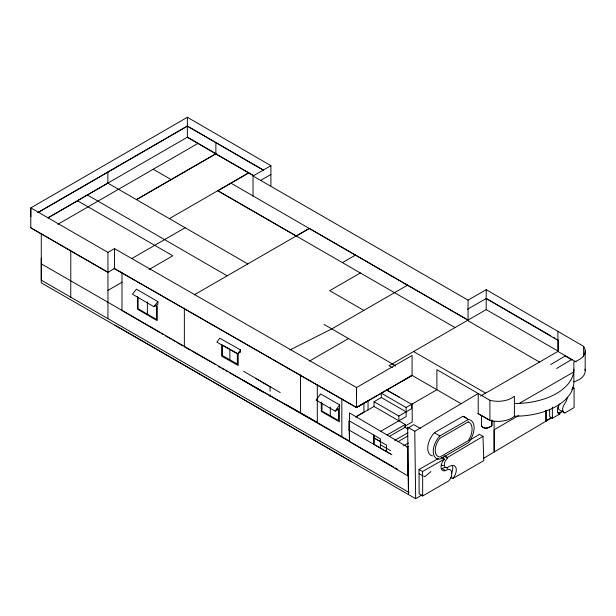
<?xml version="1.0" encoding="UTF-8"?>
<svg xmlns="http://www.w3.org/2000/svg" width="616" height="616" viewBox="0 0 616 616"><rect width="100%" height="100%" fill="white"/><g stroke="black" fill="none" stroke-linecap="round" stroke-linejoin="round"><path stroke-width="0.92" d="M270.909 185.739L270.909 165.666L187.364 117.286L30.8 207.885L30.8 227.812L107.916 272.303L114.468 268.545L114.468 248.618L356.556 387.549L412.073 355.471L412.073 375.544M356.556 396.358L356.556 387.549L356.556 407.623L113.852 268.337M386.802 390.136L399.214 397.158M412.189 403.311L412.189 421.983L404.697 426.31M392.346 367.621L389.019 365.704L486.201 309.602L486.201 289.674L468.06 300.138L253.022 175.991L253.022 196.065M380.565 431.369L406.121 416.616L406.121 407.523L436.89 389.736L436.89 369.662L489.92 400.277L489.92 420.351L477.685 413.428M494.155 451.074L494.178 429.729L518.788 415.507M422.268 494.771L415.654 498.706L414.784 431.262L478.216 393.524L478.224 413.598L489.92 420.351A19.396 11.196 0 0 0 514.391 416.216L514.391 396.142A19.396 11.196 0 0 1 489.92 400.277M545.861 421.221L545.861 410.325M546.169 410.148L546.169 421.044M349.11 430.114L349.187 420.828L380.388 438.838L380.388 448.086L390.505 453.923M380.388 448.086L373.935 444.382L373.974 435.119M450.65 477.369L452.752 478.586A8.971 5.174 -60 0 0 456.271 469.107A8.971 5.174 -60 0 0 451.343 465.665L449.28 466.381A5.775 3.334 -60 0 1 444.429 465.565A5.775 3.334 -60 0 1 447.555 458.15L447.562 457.426L482.983 436.398L479.487 434.372L469.6 440.24M482.983 436.398L483.799 460.645L452.752 478.586M335.15 411.118L339.655 404.905L320.643 393.932L316.139 400.138L335.15 411.118L339.655 408.516L339.655 404.905M237.553 353.869L240.525 349.957L219.82 338.23L216.847 342.142L237.553 353.869L240.525 352.121L240.525 349.957M153.877 306.691L157.896 301.647L136.49 289.173L132.463 294.217L153.877 306.691L157.896 304.389L157.896 301.647M430.915 471.594L424.84 476.661L423.793 476.106M355.748 416.863L363.948 411.912L363.948 402.933L368.045 400.97L368.045 409.94M407.153 428.536L413.752 424.617L420.397 428.451M556.61 368.468L571.502 359.613L565.218 355.994L550.712 364.526M450.388 478.055L452.028 477.069M483.452 458.381L552.652 417.194M558.319 413.813L563.07 410.995M351.405 461.7L114.953 325.14M41.072 210.749L37.915 212.582L187.364 126.095L263.463 170.162M114.468 268.545L356.556 407.476L412.073 375.406L460.907 403.596M356.556 407.623L364.287 402.987M38.277 212.358L187.364 126.095L263.517 170.201M48.017 217.825L107.854 183.121L107.854 171.995M402.672 381.004L412.189 375.337M30.8 216.693L30.8 207.885L107.939 252.391L114.468 248.618M48.133 217.779L77.578 200.778M30.8 227.812L107.939 272.318M57.819 224.316L198.029 143.374M136.413 199.607L215.923 153.707L187.364 137.214L77.416 200.693L172.842 255.779L149.064 269.515M136.49 199.653L215.877 153.823L253.692 175.652M169.385 218.642L248.772 172.811L217.879 190.791L455.055 327.581M253.022 175.991L270.909 165.666M260.337 180.573L270.909 174.474M131.809 258.535L185.147 227.743M70.763 297.174L70.794 250.874M107.939 290.367L122.199 282.136M194.24 294.833L309.301 228.413L468.06 320.074M217.879 190.791L296.296 236.067L309.301 228.413M342.504 262.593L355.509 255.086M360.422 272.942L329.706 290.675L363.848 310.387M407.569 285.146L331.778 328.906L289.967 349.934M309.548 361.038L348.487 338.554M467.436 309.317L486.201 298.483L550.812 335.789M300.585 412.859L300.431 374.867M395.472 365.958L392.269 363.979M356.556 407.476L412.189 375.337M389.404 436.382L405.243 427.235L405.243 424.493L374.043 406.475L374.043 401.709L381.296 397.528L406.121 411.858M355.748 417.04L374.043 406.475M374.043 401.709L398.868 416.039L411.619 408.678L411.619 404.342L386.802 390.013M387.017 435.012L405.243 424.493M394.756 440.363L407.946 432.748M397.99 441.672L407.83 435.989M480.703 395.996L558.273 351.212L558.273 340.094L556.618 339.139M403.557 445.83L408.485 442.989M406.83 447.262L408.47 446.315M432.486 455.886A15.5 8.947 -60 0 1 427.773 446.939A15.5 8.947 -60 0 1 434.357 432.748L462.816 416.339A16.416 9.479 -60 0 1 467.067 418.795M439.863 435.928L468.322 419.519A16.416 9.479 -60 0 1 474.127 427.781A16.416 9.479 -60 0 1 468.322 442.742L439.847 459.182A15.5 8.947 -60 0 1 433.233 451.374A15.5 8.947 -60 0 1 439.863 435.928L434.357 432.748M572.095 359.713L571.502 360.052L571.502 359.613M408.285 472.418L408.277 464.118L408.423 472.387M518.934 403.596L573.65 372.01M571.787 389.443L574.089 388.111L574.089 407.607L564.864 412.936L560.491 410.402A6.907 3.989 -60 0 1 558.219 406.953M545.861 420.782L551.836 417.325M558.319 413.582L562.37 411.242M549.626 409.247L549.657 416.662L552.406 418.249L559.982 413.875A7.053 4.073 -60 0 1 557.388 410.318A7.053 4.073 -60 0 1 559.982 403.765M438.5 458.42L419.011 469.492L419.157 493.947L422.661 495.965L448.91 480.803A7.939 4.582 -60 0 0 451.567 471.656A7.939 4.582 -60 0 0 445.637 470.562A7.831 4.52 -60 0 1 441.325 468.822L441.064 467.629A7.831 4.52 -60 0 1 444.436 459.059L441.633 457.442M419.011 469.492L422.514 471.517L444.436 459.059M223.238 345.499L229.86 349.257L229.86 359.798M230.692 349.726L236.49 353.007M190.19 350.134L184.361 346.831L184.361 308.1M191.861 351.074L215.184 364.287M218.526 366.543L220.197 367.49M221.868 368.437L224.37 369.854M226.041 370.801L227.712 371.748M229.383 372.695L317.302 422.507L317.302 384.43M373.935 437.884L380.388 441.587M486.201 289.674L583.598 346.338L583.598 356.78M553.299 337.221L554.954 338.176M486.201 309.602L558.273 351.212M215.8 153.923L253.692 175.799M576.137 361.962L557.896 351.428L557.896 331.5M467.436 320.435L539.508 362.046M572.634 387.272L574.089 388.111M153.207 169.246L171.186 179.626M557.919 412.682L559.982 413.875M413.567 351.536L485.639 393.147M107.854 183.121L247.801 263.918M324.024 324.432L395.588 365.75M87.341 194.964L227.165 275.806M481.489 425.995L481.473 425.987A14.645 8.447 -60 0 0 488.804 427.504L491.868 425.779L491.868 420.035L491.853 425.772L488.827 427.519A14.645 8.447 -60 0 1 481.489 425.995L481.473 415.484M462.816 416.339L468.322 419.519M494.178 451.975L494.086 421.344M406.121 407.523L381.296 393.193L381.296 397.528M414.784 431.262L407.638 427.134L408.508 494.579M405.12 427.304L408.185 429.075M444.76 455.809L447.562 457.426M444.051 456.133L447.555 458.15M445.637 470.562L442.134 468.545A7.939 4.582 -60 0 1 447.547 468.583M337.676 408.739L339.308 409.686L339.308 421.821L321.298 411.419L321.298 402.086M336.96 409.109L338.623 410.063L338.623 420.613L321.991 411.003L321.991 403.341M374.012 437.899L386.517 445.122L386.517 451.62M380.388 444.76L390.505 450.604M349.156 430.091L391.892 454.739M255.987 378.47L280.211 392.577M419.157 473.735L422.661 475.76L422.661 495.965M286.178 404.535L349.203 440.925M41.272 263.833L387.21 463.294M387.687 463.578L393.509 466.936M395.164 467.89L397.659 469.33M243.674 380.611L262.578 391.915M409.078 492.492L41.272 280.157L41.28 233.864M415.654 498.706L41.272 282.829L41.272 258.158M486.201 298.483L557.896 340.309M155.101 305.351L156.641 306.252L156.641 319.535L138.115 308.739L138.115 297.351M159.413 332.293L121.991 310.487L121.991 272.749M161.076 333.264L163.571 334.711M165.234 335.681L171.055 339.077M172.719 340.047L175.214 341.495M176.877 342.465L182.698 345.861M349.465 441.541L407.892 475.937L407.892 447.285L349.465 412.882L349.465 441.541L349.18 430.107M243.536 371.202L269.839 386.694M256.271 387.733L260.298 390.213M422.514 471.517L422.661 475.76M408.223 464.148L408.462 494.556M270.024 386.702L270.085 391.237M270.131 394.871L270.155 396.681M552.367 407.13L552.406 418.249M585.2 350.766L585.2 370.693M514.391 416.216A59.259 34.211 0 0 0 573.858 381.882L573.858 361.954A21.421 12.366 0 0 0 583.598 346.338M468.06 300.138L468.06 320.212L230.885 183.137M398.868 416.039L398.868 420.805M374.012 435.158L373.935 444.382M349.187 420.828L349.187 429.853M341.834 398.714L341.834 436.667M330.307 407.184L330.307 415.808M238.192 353.091L238.192 365.511L221.652 356.14L221.652 344.675M237.322 353.476L237.322 364.017L222.407 355.571L222.407 345.029M215.877 142.704L215.877 153.823L187.364 137.214L187.364 117.286M157.188 305.913L157.188 320.643L137.514 309.186L137.514 296.296M147.378 301.801L147.378 314.137M107.939 252.391L107.939 318.603M584.984 369.184A21.421 12.366 0 0 1 573.858 381.882M573.858 369.176A59.259 34.211 0 0 1 514.391 403.511M443.666 465.457A5.775 3.334 -60 0 1 441.279 464.495M442.173 458.335A5.775 3.334 -60 0 1 443.05 457.126M452.483 465.781A8.971 5.174 -60 0 1 451.297 473.55M564.864 412.936A6.907 3.989 -60 0 1 564.864 403.403A7.223 4.166 -60 0 0 567.244 397.05M468.322 421.852L439.863 438.261A13.39 7.731 -60 0 0 439.847 457.064L468.322 440.648A15.138 8.739 -60 0 0 469.415 422.468L468.337 421.86"/></g></svg>
